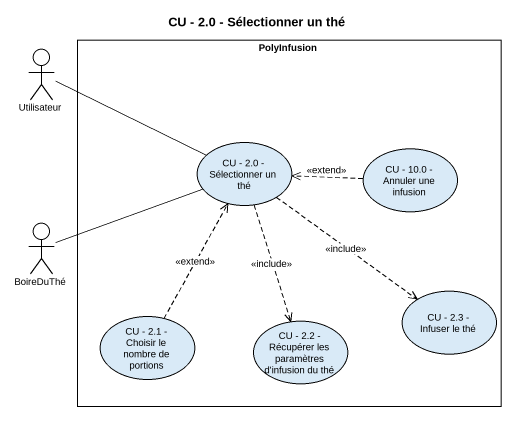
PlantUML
@startuml
title CU - 2.0 - Sélectionner un thé
rectangle PolyInfusion {
  usecase "CU - 2.0 - Sélectionner un thé" as CU_2_0_Sélectionner_un_thé
  usecase "CU - 10.0 - Annuler une infusion" as CU_10_0_Annuler_une_infusion
  usecase "CU - 2.1 - Choisir le nombre de portions" as CU_2_1_Choisir_le_nombre_de
  usecase "CU - 2.2 - Récupérer les paramètres d'infusion du thé" as CU_2_2_Récupérer_les
  usecase "CU - 2.3 - Infuser le thé" as CU_2_3_Infuser_le_thé
}
actor Utilisateur
actor BoireDuThé
Utilisateur -right- CU_2_0_Sélectionner_un_thé
CU_2_0_Sélectionner_un_thé ..> CU_2_2_Récupérer_les : <<include>>
CU_2_0_Sélectionner_un_thé ..> CU_2_3_Infuser_le_thé : <<include>>
CU_10_0_Annuler_une_infusion .left.> CU_2_0_Sélectionner_un_thé : <<extend>>
BoireDuThé -right- CU_2_0_Sélectionner_un_thé
CU_2_1_Choisir_le_nombre_de .up.> CU_2_0_Sélectionner_un_thé : <<extend>>
@enduml
